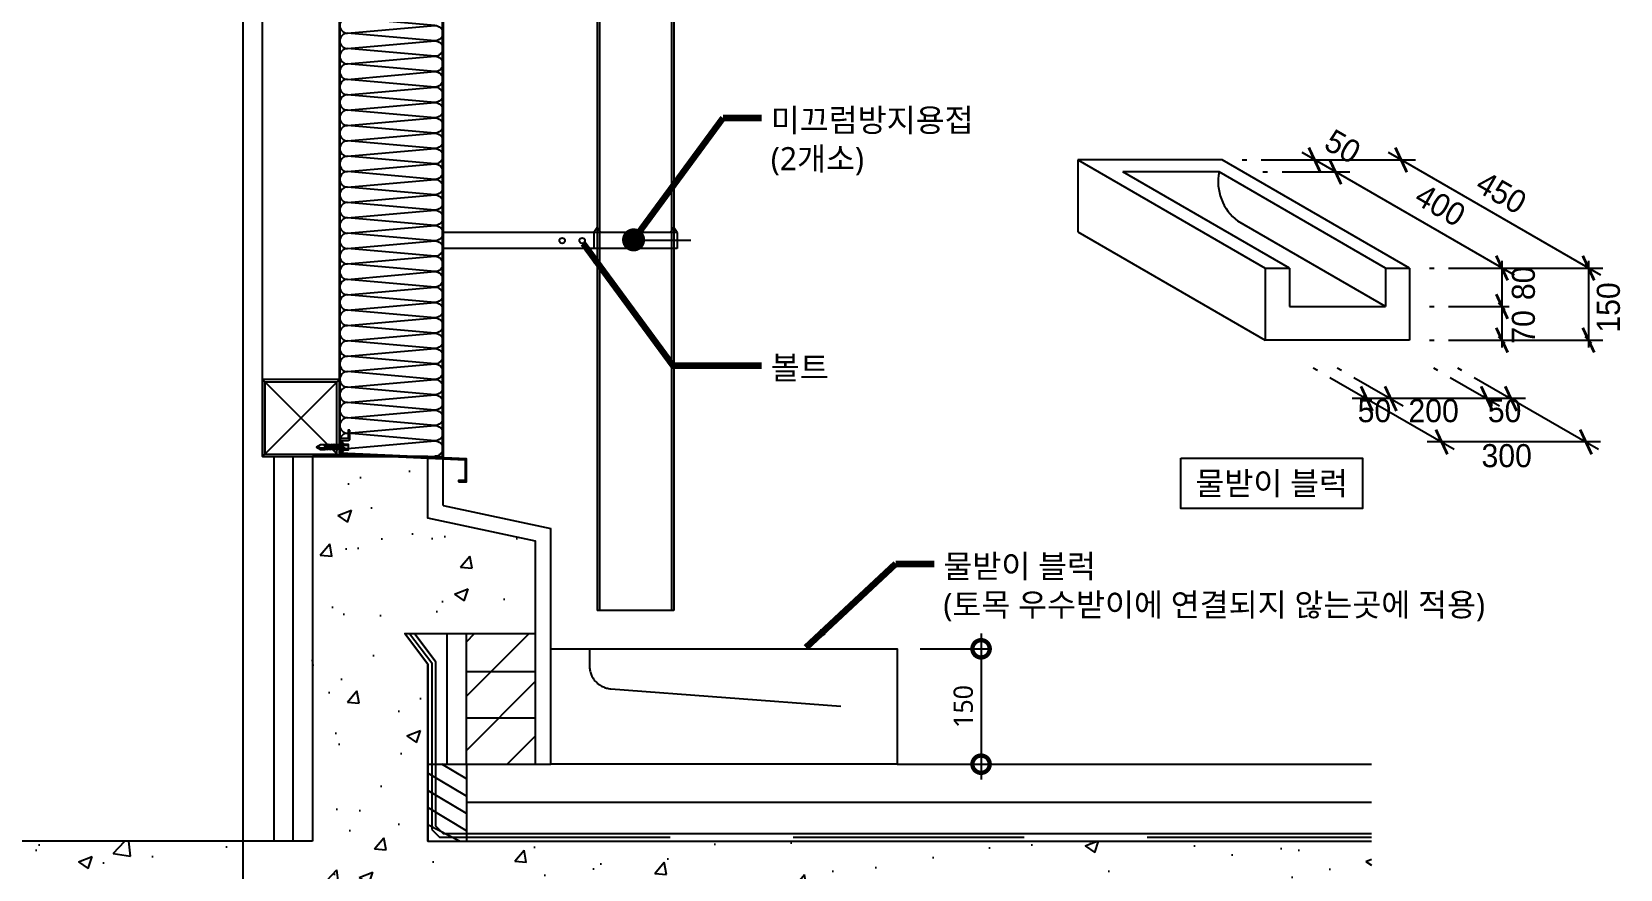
# Model space of a CAD drawing. Header units: millimetres. Extents: x 465 to 41696, y 198 to 5730.
# Drawn here: x 18461 to 20526, y 1531 to 2620 of the extents above; entities that cross this region are included whole.
import ezdxf
from ezdxf.enums import TextEntityAlignment as Align

# ---------------------------------------------------------------- set-up
doc = ezdxf.new("R2010")
doc.units = ezdxf.units.MM
doc.header["$LTSCALE"] = 200
doc.linetypes.add('HID', pattern=[2.3, 1.5, -0.8])
doc.linetypes.add('st-dash', pattern=[2.7, 1.5, -1.2])
doc.layers.get('DEFPOINTS').update_dxf_attribs({"color": 137})
for name, color, linetype in [('0-S-col', 4, 'Continuous'), ('01FIN', 9, 'Continuous'), ('01HAT', 8, 'Continuous'), ('01단열재', 252, 'Continuous'), ('01하지철물', 8, 'Continuous'), ('3', 3, 'Continuous'), ('6', 6, 'Continuous'), ('6lin', 6, 'Continuous'), ('7', 7, 'Continuous'), ('A-CON', 2, 'Continuous'), ('A-DET', 7, 'Continuous'), ('BOLT', 6, 'Continuous'), ('DIM', 7, 'Continuous'), ('FLA', 2, 'Continuous'), ('HAT', 8, 'Continuous'), ('HAT-254', 253, 'Continuous'), ('LEAD', 6, 'Continuous'), ('PANEL', 6, 'Continuous'), ('SEC-5', 6, 'Continuous'), ('SYP_BOLT', 9, 'Continuous'), ('SYP_FLASHING', 5, 'Continuous'), ('TEXT', 3, 'Continuous'), ('X-ER', 15, 'ER-X'), ('XR-sec$0$HAT-INS', 252, 'Continuous')]:
    doc.layers.add(name, color=color, linetype=linetype)
doc.styles.add('arial', font='arial.ttf')
doc.styles.add('HB-tx', font='malgun.ttf', dxfattribs={"width": 0.9})
doc.styles.get("Standard").update_dxf_attribs({"font": 'arial.ttf'})
doc.styles.add('설계2실', font='Dotum.ttf')
doc.styles.add('스타일1', font='malgun.ttf')
doc.linetypes.add('ER-X', pattern='A,10,-0.8,["X",Standard,S=0.6,R=0,X=-0.15,Y=-0.3],-0.8', length=11.6)
doc.linetypes.add('INSUL50', pattern='A,0.00254,-2.54,[134,ltypeshp.shx,S=6.25,R=0,X=-2.54,Y=0],-19.92,[134,ltypeshp.shx,S=6.25,R=180,X=2.54,Y=0],-2.54', length=25.00254)
doc.dimstyles.new('CJA$0', dxfattribs={"dimscale": 300, "dimtxt": 2.7, "dimasz": 1, "dimexe": 2, "dimexo": 3, "dimgap": 1, "dimtad": 1, "dimdec": 0, "dimzin": 1, "dimdsep": 46, "dimtxsty": 'arial', "dimblk": 'DOT', "dimcen": 0.09, "dimdle": 1, "dimclrd": 256, "dimclre": 256, "dimclrt": 3, "dimadec": 0, "dimazin": 0, "dimtfac": 1, "dimtdec": 0, "dimtmove": 2, "dimatfit": 3, "dimldrblk": 'DOT', "dimfxl": 1, "dimtolj": 1, "dimtzin": 1, "dimarcsym": 0})
doc.dimstyles.get("Standard").update_dxf_attribs({"dimtxt": 0.18, "dimasz": 0.18, "dimexe": 0.18, "dimexo": 0.0625, "dimgap": 0.09, "dimtad": 0, "dimtih": 1, "dimtoh": 1, "dimdec": 4, "dimzin": 0, "dimdsep": 46, "dimtxsty": 'Standard', "dimcen": 0.09, "dimadec": 0, "dimazin": 0, "dimtfac": 1, "dimtdec": 4, "dimtofl": 0, "dimtmove": 0, "dimatfit": 3, "dimfxl": 1, "dimtolj": 1, "dimtzin": 0, "dimarcsym": 0})
pattern_1 = [(50, (-8410, 0), (182.1847, -15.9391), [19.05, -209.55]), (355, (-8410, 0), (-35.2434, 191.0568), [15.24, -167.6406]), (100.45144, (-8394.82, -1.33), (146.9412, 175.1178), [16.19, -178.0902]), (46.1842, (-8410, 50.8), (271.079, -42.0423), [28.575, -314.325]), (96.6356, (-8387.4, 47.3), (237.4041, 247.4261), [24.285, -267.1356]), (351.1842, (-8410, 50.8), (237.404, 247.426), [22.86, -251.4597]), (21, (-8384.6, 38.1), (151.6144, -102.2652), [19.05, -209.55]), (326, (-8384.6, 38.1), (61.802, 184.188), [15.24, -167.64]), (71.45144, (-8371.97, 29.58), (213.4164, 81.9228), [16.19, -178.0899]), (37.5, (-8410, 0), (3.0886, 84.55504), [0, -165.608, 0, -170.18, 0, -168.275]), (7.5, (-8410, 0), (66.81966, 100.18057), [0, -97.028, 0, -161.798, 0, -64.135]), (327.5, (-8466.64, 0), (135.5906, -5.72874), [0, -63.5, 0, -198.12, 0, -262.89]), (317.5, (-8492.04, 0), (148.1292, 25.4265), [0, -82.55, 0, -131.572, 0, -186.69])]

# ---------------------------------------------------------------- blocks, each defined once
blk = doc.blocks.new('SA', base_point=(1366.9, 1679.1))
at = {"layer": 'A-DET', "color": 15}
blk.add_line((1363.4, 1675.5), (1370.4, 1682.6), dxfattribs=at)
blk = doc.blocks.new('_ARCHTICK')
at = {"color": 0, "linetype": 'ByBlock', "const_width": 0.15}
blk.add_lwpolyline([(-0.5, -0.5), (0.5, 0.5)], dxfattribs=at)
blk = doc.blocks.new('하지철물')
at = {"layer": '01하지철물', "color": 1}
for p, q in [((-50, -50), (50, 50)), ((-50, 50), (50, -50))]:
    blk.add_line(p, q, dxfattribs=at)
at = {"layer": '01하지철물'}
for points in [[(-50, -50), (-50, 50), (50, 50), (50, -50)], [(-46.8, -46.8), (-46.8, 46.8), (46.8, 46.8), (46.8, -46.8)]]:
    blk.add_lwpolyline(points, close=True, dxfattribs=at)
blk = doc.blocks.new('_DotSmall')
at = {"color": 0, "linetype": 'ByBlock', "const_width": 0.5}
blk.add_lwpolyline([(-0.0625, 0, 1), (0.0625, 0, 1)], format="xyb", close=True, dxfattribs=at)
blk = doc.blocks.new('*D275')
at = {"layer": 'DEFPOINTS', "color": 0, "transparency": 16777216}
for p in [(19585.8, 1817.9), (19587.7, 1667.9), (19694.9, 1667.9, 0)]:
    blk.add_point(p, dxfattribs=at)
at = {"layer": 'DIM', "color": 7, "lineweight": -2, "transparency": 16777216}
for p, q in [((19694.9, 1837.9, 0), (19694.9, 1647.9, 0)), ((19615.8, 1817.9, 0), (19704.9, 1817.9, 0)), ((19617.7, 1667.9, 0), (19704.9, 1667.9, 0))]:
    blk.add_line(p, q, dxfattribs=at)
at = {"layer": 'DIM', "color": 7, "lineweight": -2, "transparency": 16777216, "xscale": 45, "yscale": 45, "zscale": 45}
for p, rotation in [((19694.9, 1817.9, 0), 90), ((19694.9, 1667.9, 0), 270)]:
    blk.add_blockref('_DotSmall', p, dxfattribs=dict(at, rotation=rotation))
at = {"layer": 'DIM', "color": 3, "transparency": 16777216, "insert": (19671.9, 1742.9, 0), "char_height": 25, "attachment_point": 5, "rotation": 90, "style": '스타일1'}
blk.add_mtext('\\A1;150', dxfattribs=at)
blk = doc.blocks.new('_DOT')
at = {"color": 0, "linetype": 'ByBlock'}
blk.add_line((-0.5, 0), (-1, 0), dxfattribs=at)
at = {"color": 0, "linetype": 'ByBlock', "const_width": 0.5}
blk.add_lwpolyline([(-0.25, 0, 1), (0.25, 0, 1)], format="xyb", close=True, dxfattribs=at)
blk = doc.blocks.new('dot')
at = {"color": 0, "linetype": 'ByBlock', "lineweight": -2}
blk.add_line((-0.5, 0), (-1, 0), dxfattribs=at)
at = {"color": 0, "linetype": 'ByBlock', "const_width": 0.5}
blk.add_lwpolyline([(-0.25, 0, 1), (0.25, 0, 1)], format="xyb", close=True, dxfattribs=at)
blk = doc.blocks.new('SDS32')
at = {"layer": 'SYP_BOLT'}
for p, q in [((-5, 2.1), (-8, 1)), ((8, 1), (-8, 1)), ((-8, 1), (-8, 0)), ((8, 0), (-8, 0)), ((-3, 0.3), (-3.5, 0)), ((-3, 0), (-3, -3.7)), ((-2.5, 9.1), (-2.5, 3.1)), ((2.5, 3.1), (2.5, 9.1)), ((3, 0), (3, -5.7)), ((5, 2.1), (8, 1)), ((8, 1), (8, 0)), ((-3, -3.7), (-3.5, -4)), ((3.8, -6.5), (-3.5, -4)), ((-3.5, -4), (-3, -4.7)), ((-3, -5.7), (-3.5, -6)), ((3.8, -8.5), (-3.5, -6)), ((-3.5, -6), (-3, -6.7)), ((-3, -7.7), (-3.5, -8)), ((3.8, -10.5), (-3.5, -8)), ((-3.5, -8), (-3, -8.7)), ((-3, -9.7), (-3.5, -10)), ((-3.5, -10), (-3, -10.7)), ((3.8, -12.5), (-3.5, -10)), ((-3, -11.7), (-3.5, -12)), ((3.8, -14.5), (-3.5, -12)), ((-3.5, -12), (-3, -12.7)), ((-3, -13.7), (-3.5, -14)), ((3.8, -16.5), (-3.5, -14)), ((-3.5, -14), (-3, -14.7)), ((-3, -15.7), (-3.5, -16)), ((3.8, -18.5), (-3.5, -16)), ((-3.5, -16), (-3, -16.7)), ((-3, -17.7), (-3.5, -18)), ((3.8, -20.5), (-3.5, -18)), ((-3.5, -18), (-3, -18.7)), ((3, -5.7), (-3, -3.7)), ((3, -6.7), (-3, -4.7)), ((-3, -4.7), (-3, -5.7)), ((3, -7.7), (-3, -5.7)), ((3, -8.7), (-3, -6.7)), ((-3, -6.7), (-3, -7.7)), ((3, -9.7), (-3, -7.7)), ((-3, -8.7), (-3, -9.7)), ((3, -10.7), (-3, -8.7)), ((3, -11.7), (-3, -9.7)), ((3, -12.7), (-3, -10.7)), ((-3, -10.7), (-3, -11.7)), ((3, -13.7), (-3, -11.7)), ((3, -14.7), (-3, -12.7)), ((-3, -12.7), (-3, -13.7)), ((3, -15.7), (-3, -13.7)), ((3, -16.7), (-3, -14.7)), ((-3, -14.7), (-3, -15.7)), ((3, -17.7), (-3, -15.7)), ((3, -18.7), (-3, -16.7)), ((-3, -16.7), (-3, -17.7)), ((3, -19.7), (-3, -17.7)), ((-3, -18.7), (-3, -21)), ((3, -20.7), (-3, -18.7)), ((3, -5.7), (3.8, -6.5)), ((3.8, -6.5), (3, -6.7)), ((3, -6.7), (3, -7.7)), ((3, -7.7), (3.8, -8.5)), ((3.8, -8.5), (3, -8.7)), ((3, -8.7), (3, -9.7)), ((3, -9.7), (3.8, -10.5)), ((3.8, -10.5), (3, -10.7)), ((3, -10.7), (3, -11.7)), ((3, -11.7), (3.8, -12.5)), ((3.8, -12.5), (3, -12.7)), ((3, -12.7), (3, -13.7)), ((3, -13.7), (3.8, -14.5)), ((3.8, -14.5), (3, -14.7)), ((3, -14.7), (3, -15.7)), ((3, -15.7), (3.8, -16.5)), ((3.8, -16.5), (3, -16.7)), ((3, -16.7), (3, -17.7)), ((3, -17.7), (3.8, -18.5)), ((3.8, -18.5), (3, -18.7)), ((3, -18.7), (3, -19.7)), ((3, -19.7), (3.8, -20.5)), ((3.8, -20.5), (3, -20.7)), ((3, -20.7), (3, -22))]:
    blk.add_line(p, q, dxfattribs=at)
blk.add_lwpolyline([(5, 3.1), (5, 2.1), (-5, 2.1), (-5, 3.1)], close=True, dxfattribs=at)
for points in [[(4, 3.1), (4, 9.1), (-4, 9.1), (-4, 3.1)], [(0, -32), (-1, -23), (-3, -21), (-1, -20), (3, -22)], [(3, -22), (3, -27), (0, -32), (-3, -27), (-3, -21)]]:
    blk.add_lwpolyline(points, dxfattribs=at)
at = {"layer": 'SYP_BOLT', "color": 0}
blk.add_solid([(8, 1), (-8, 1), (8, 0), (-8, 0)], dxfattribs=at)

msp = doc.modelspace()

# ---------------------------------------------------------------- hatches: boundary and pattern name
at = {"layer": '01HAT', "ltscale": 2}
h = msp.add_hatch(dxfattribs=at)
h.set_pattern_fill('ANSI31', color=256, scale=400, style=0)
h.set_pattern_definition([(45, (-772343.595, 172193.626), (-35.355339, 35.355339), [])])
h.paths.add_polyline_path([(19115.8, 1837.9), (19025.8, 1837.9), (19025.8, 1667.9), (19115.8, 1667.9)])
at = {"layer": 'HAT'}
h = msp.add_hatch(dxfattribs=at)
h.set_pattern_fill('AR-CONC', color=253)
h.set_pattern_definition(pattern_1)
h.paths.add_polyline_path([(20202.3, 1567.9), (18975.8, 1567.9), (18975.8, 1797.9), (18945.8, 1837.9), (19115.8, 1837.9), (19115.8, 1957.9), (18975.8, 1987.9), (18975.8, 2067.9), (18860.8, 2067.9), (18825.8, 2067.9), (18825.8, 1567.9), (18735.8, 1567.9), (18735.8, 1417.9), (20202.3, 1417.9)])
h = msp.add_hatch(dxfattribs=at)
h.set_pattern_fill('AR-CONC', color=253)
h.set_pattern_definition(pattern_1)
h.paths.add_polyline_path([(18735.8, 1567.9), (18385.8, 1567.9), (18385.8, 1417.9), (18735.8, 1417.9)])

# ---------------------------------------------------------------- linework, layer by layer
msp.add_lwpolyline([(19954.6, 2065.8), (20190.8, 2065.8), (20190.8, 2000.2), (19954.6, 2000.2)], close=True)
at = {"layer": '0-S-col', "color": 8}
msp.add_line((18760.8, 2067.9), (18760.8, 3217.9), dxfattribs=at)
msp.add_lwpolyline([(18735.8, 508.2), (18735.8, 3217.9), (18385.8, 3217.9), (18385.8, 508.2)], dxfattribs=at)
at = {"layer": '01FIN'}
for p, q in [((18995.8, 2004.1), (18995.8, 2067.9)), ((18995.8, 2004.1), (19135.8, 1974.1)), ((19135.8, 1667.9), (19135.8, 1974.1))]:
    msp.add_line(p, q, dxfattribs=at)
at = {"layer": '01HAT'}
for p, q in [((19115.8, 1787.9), (19025.8, 1787.9)), ((19115.8, 1727.9), (19025.8, 1727.9))]:
    msp.add_line(p, q, dxfattribs=at)
at = {"layer": '01단열재'}
msp.add_line((18775.8, 1567.9), (18775.8, 2067.9), dxfattribs=at)
at = {"layer": '01단열재', "linetype": 'INSUL50', "ltscale": 0.005}
for p, q in [((18800.8, 1567.9), (18800.8, 2067.9)), ((19000.8, 1667.9), (19000.8, 1837.9))]:
    msp.add_line(p, q, dxfattribs=at)
at = {"layer": '01하지철물'}
for p, q in [((18975.8, 1667.9), (19025.8, 1667.9)), ((19025.8, 1626.3), (18975.8, 1656.3)), ((19025.8, 1648.7), (18993.8, 1667.9)), ((19025.8, 1667.9), (19025.8, 1567.9)), ((19025.8, 1603.8), (18975.8, 1633.8)), ((19025.8, 1581.4), (18975.8, 1611.4)), ((19016.8, 1567.9), (18975.8, 1588.9)), ((18975.8, 1567.9), (19025.8, 1567.9))]:
    msp.add_line(p, q, dxfattribs=at)
msp.add_lwpolyline([(18975.8, 1667.9), (19025.8, 1667.9)], dxfattribs=at)
at = {"layer": '3'}
for p, q in [((19025.8, 1667.9), (19135.8, 1667.9)), ((19585.8, 1667.9), (20202.3, 1667.9))]:
    msp.add_line(p, q, dxfattribs=at)
at = {"layer": '6', "linetype": 'HID'}
msp.add_line((18985.8, 1801.3), (18958.3, 1837.9), dxfattribs=at)
msp.add_lwpolyline([(18952.1, 1837.9), (18980.8, 1799.6), (18980.8, 1582.9), (18990.8, 1572.9), (20202.3, 1572.9)], dxfattribs=at)
at = {"layer": '6lin'}
for p, q in [((19292.6, 3487), (19292.6, 1867.9)), ((19295.6, 3487), (19295.6, 1867.9)), ((19195.8, 3273.9), (19195.8, 1867.9)), ((19198.8, 3276.9), (19198.8, 1867.9)), ((19820.8, 2453.5), (19820.8, 2359.8)), ((19820.8, 2453.5), (20064.4, 2312.9)), ((20008.3, 2453.5), (19820.8, 2453.5)), ((20095.7, 2312.9), (19879.2, 2437.9)), ((20004.2, 2437.9), (19879.2, 2437.9)), ((20220.7, 2312.9), (20004.2, 2437.9)), ((20251.9, 2312.9), (20008.3, 2453.5)), ((19820.8, 2359.8), (20064.4, 2219.2)), ((20220.7, 2262.9), (20028.7, 2373.8)), ((20064.4, 2312.9), (20064.4, 2219.2)), ((20064.4, 2312.9), (20095.7, 2312.9)), ((20095.7, 2312.9), (20095.7, 2262.9)), ((20220.7, 2312.9), (20251.9, 2312.9)), ((20220.7, 2312.9), (20220.7, 2262.9)), ((20251.9, 2312.9), (20251.9, 2219.2)), ((20095.7, 2262.9), (20220.7, 2262.9)), ((20251.9, 2219.2), (20064.4, 2219.2)), ((19295.6, 1867.9), (19195.8, 1867.9))]:
    msp.add_line(p, q, dxfattribs=at)
msp.add_lwpolyline([(19585.8, 1667.9), (19135.8, 1667.9), (19135.8, 1817.9), (19585.8, 1817.9)], close=True, dxfattribs=at)
at = {"layer": '6lin', "linetype": 'st-dash'}
msp.add_lwpolyline([(19185.8, 1817.9), (19185.8, 1795.8, 0.392454), (19213.6, 1765.9), (19585.8, 1737.9)], format="xyb", dxfattribs=at)
at = {"layer": '6lin'}
msp.add_arc((20067.8, 2425.5), 64.8, 168.9253, 232.8895, dxfattribs=at)
at = {"layer": '7'}
for p, q in [((19025.8, 1667.9), (19025.8, 1837.9)), ((19115.8, 1667.9), (19115.8, 1837.9))]:
    msp.add_line(p, q, dxfattribs=at)
at = {"layer": 'A-CON'}
for points in [[(18975.8, 1567.9), (18975.8, 1797.9), (18945.8, 1837.9), (19115.8, 1837.9), (19115.8, 1957.9), (18975.8, 1987.9), (18975.8, 2067.9), (18825.8, 2067.9), (18825.8, 1567.9)], [(18825.8, 1567.9), (18385.8, 1567.9), (18385.8, 1417.9)], [(18975.8, 1567.9), (20202.3, 1567.9)]]:
    msp.add_lwpolyline(points, dxfattribs=at)
at = {"layer": 'A-DET', "color": 4}
for p, q in [((19191.5, 2359), (18995.8, 2359)), ((19191.7, 2338.1), (18995.8, 2338.1))]:
    msp.add_line(p, q, dxfattribs=at)
at = {"layer": 'A-DET', "color": 10}
for p, q in [((19195.9, 2365.8), (19191.5, 2359)), ((19200, 2359), (19195.9, 2365.8))]:
    msp.add_line(p, q, dxfattribs=at)
at = {"layer": 'A-DET', "color": 1}
for p, q in [((19299.8, 2359), (19191.5, 2359)), ((19191.7, 2359), (19191.7, 2338.1)), ((19295.6, 2365.8), (19291.3, 2359)), ((19299.8, 2359), (19295.6, 2365.8)), ((19299.8, 2359), (19299.8, 2338.1)), ((19299.8, 2338.1), (19191.7, 2338.1)), ((19242.9, 2348.6), (19237.1, 2348.6)), ((19317.7, 2348.6), (19251.7, 2348.6))]:
    msp.add_line(p, q, dxfattribs=at)
at = {"layer": 'A-DET', "color": 4}
for centre in [(19150.4, 2348.6), (19176.4, 2348.6)]:
    msp.add_circle(centre, 3.6, dxfattribs=at)
at = {"layer": 'DIM'}
for p, q in [((20388.2, 2303.5), (20112.2, 2462.9)), ((20500.7, 2303.5), (20224.7, 2462.9)), ((20034.1, 2453.5), (20040.4, 2453.5)), ((20059.1, 2453.5), (20259.6, 2453.5)), ((20061.2, 2437.9), (20067.4, 2437.9)), ((20086.2, 2437.9), (20174.2, 2437.9)), ((20277.7, 2312.9), (20283.9, 2312.9)), ((20302.7, 2312.9), (20503.2, 2312.9)), ((20372, 2322.3), (20372, 2209.8)), ((20484.5, 2322.3), (20484.5, 2209.8)), ((20277.7, 2262.9), (20283.9, 2262.9)), ((20302.7, 2262.9), (20381.3, 2262.9)), ((20277.7, 2219.2), (20283.9, 2219.2)), ((20302.7, 2219.2), (20503.2, 2219.2)), ((20126.7, 2183.2), (20132.1, 2180.1)), ((20148.4, 2170.7), (20309.9, 2077.5)), ((20158, 2183.2), (20163.4, 2180.1)), ((20179.6, 2170.7), (20243.7, 2133.7)), ((20283, 2183.2), (20288.4, 2180.1)), ((20304.6, 2170.7), (20368.7, 2133.7)), ((20314.2, 2183.2), (20319.6, 2180.1)), ((20335.9, 2170.7), (20497.4, 2077.5)), ((20231, 2138), (20223.9, 2148.2)), ((20402.4, 2143.1), (20177.4, 2143.1)), ((20499.9, 2086.8), (20274.9, 2086.8))]:
    msp.add_line(p, q, dxfattribs=at)
at = {"layer": 'FLA', "color": 6}
msp.add_lwpolyline([(19015.8, 2034.9), (19025.8, 2034.9), (19025.8, 2064.9), (18862.4, 2072.4), (18862.4, 2092.9), (18860.8, 2092.9), (18860.8, 2071), (19024.2, 2063.5), (19024.2, 2036.5), (19015.8, 2036.5)], close=True, dxfattribs=at)
at = {"layer": 'HAT-254'}
for points in [[(18945.8, 1837.9), (18975.8, 1797.9), (18975.8, 1567.9), (20202.3, 1567.9)], [(18958.3, 1837.9), (18985.8, 1801.3), (18985.8, 1587.9), (18995.8, 1577.9), (20202.3, 1577.9)]]:
    msp.add_lwpolyline(points, dxfattribs=at)
at = {"layer": 'PANEL', "ltscale": 3}
msp.add_line((18860.8, 2067.9), (18995.8, 2067.9), dxfattribs=at)
for points in [[(18860.8, 2067.9), (18860.8, 3281.7)], [(18861.3, 3281.7), (18861.3, 2067.9)], [(18995, 2067.9), (18995, 3278.8)], [(18995.8, 3278.8), (18995.8, 2067.9)]]:
    msp.add_lwpolyline(points, dxfattribs=at)
at = {"layer": 'SEC-5'}
msp.add_line((19025.8, 1567.9), (20202.3, 1567.9), dxfattribs=at)
at = {"layer": 'SYP_FLASHING', "color": 251}
msp.add_lwpolyline([(18874.4, 2102.1), (18872.1, 2102.1), (18872.1, 2091.1), (18862.8, 2091.1, 0.414214), (18860.8, 2089.1), (18860.8, 2071.1), (18863.1, 2071.1), (18863.1, 2088.8), (18872.4, 2088.8, 0.414214), (18874.4, 2090.8)], format="xyb", close=True, dxfattribs=at)
at = {"layer": 'X-ER', "color": 15, "ltscale": 0.2}
msp.add_lwpolyline([(20202.3, 1617.9), (19025.8, 1617.9)], dxfattribs=at)
at = {"layer": 'XR-sec$0$HAT-INS'}
for points in [[(18985, 2628.2), (18871.3, 2638.2, 1), (18871.3, 2618.2), (18985, 2628.2), (18985, 2628.2, -1), (18985, 2608.2, -1)], [(18985, 2608.2), (18871.3, 2618.2, 1), (18871.3, 2598.2), (18985, 2608.2), (18985, 2608.2, -1), (18985, 2588.2, -1)], [(18985, 2588.2), (18871.3, 2598.2, 1), (18871.3, 2578.2), (18985, 2588.2), (18985, 2588.2, -1), (18985, 2568.2, -1)], [(18985, 2568.2), (18871.3, 2578.2, 1), (18871.3, 2558.2), (18985, 2568.2), (18985, 2568.2, -1), (18985, 2548.2, -1)], [(18985, 2548.2), (18871.3, 2558.2, 1), (18871.3, 2538.2), (18985, 2548.2), (18985, 2548.2, -1), (18985, 2528.2, -1)], [(18985, 2528.2), (18871.3, 2538.2, 1), (18871.3, 2518.2), (18985, 2528.2), (18985, 2528.2, -1), (18985, 2508.2, -1)], [(18985, 2508.2), (18871.3, 2518.2, 1), (18871.3, 2498.2), (18985, 2508.2), (18985, 2508.2, -1), (18985, 2488.2, -1)], [(18985, 2488.2), (18871.3, 2498.2, 1), (18871.3, 2478.2), (18985, 2488.2), (18985, 2488.2, -1), (18985, 2468.2, -1)], [(18985, 2468.2), (18871.3, 2478.2, 1), (18871.3, 2458.2), (18985, 2468.2), (18985, 2468.2, -1), (18985, 2448.2, -1)], [(18985, 2448.2), (18871.3, 2458.2, 1), (18871.3, 2438.2), (18985, 2448.2), (18985, 2448.2, -1), (18985, 2428.2, -1)], [(18985, 2428.2), (18871.3, 2438.2, 1), (18871.3, 2418.2), (18985, 2428.2), (18985, 2428.2, -1), (18985, 2408.2, -1)], [(18985, 2408.2), (18871.3, 2418.2, 1), (18871.3, 2398.2), (18985, 2408.2), (18985, 2408.2, -1), (18985, 2388.2, -1)], [(18985, 2388.2), (18871.3, 2398.2, 1), (18871.3, 2378.2), (18985, 2388.2), (18985, 2388.2, -1), (18985, 2368.2, -1)], [(18985, 2368.2), (18871.3, 2378.2, 1), (18871.3, 2358.2), (18985, 2368.2), (18985, 2368.2, -1), (18985, 2348.2, -1)], [(18985, 2348.2), (18871.3, 2358.2, 1), (18871.3, 2338.2), (18985, 2348.2), (18985, 2348.2, -1), (18985, 2328.2, -1)], [(18985, 2328.2), (18871.3, 2338.2, 1), (18871.3, 2318.2), (18985, 2328.2), (18985, 2328.2, -1), (18985, 2308.2, -1)], [(18985, 2308.2), (18871.3, 2318.2, 1), (18871.3, 2298.2), (18985, 2308.2), (18985, 2308.2, -1), (18985, 2288.2, -1)], [(18985, 2288.2), (18871.3, 2298.2, 1), (18871.3, 2278.2), (18985, 2288.2), (18985, 2288.2, -1), (18985, 2268.2, -1)], [(18985, 2268.2), (18871.3, 2278.2, 1), (18871.3, 2258.2), (18985, 2268.2), (18985, 2268.2, -1), (18985, 2248.2, -1)], [(18985, 2248.2), (18871.3, 2258.2, 1), (18871.3, 2238.2), (18985, 2248.2), (18985, 2248.2, -1), (18985, 2228.2, -1)], [(18985, 2228.2), (18871.3, 2238.2, 1), (18871.3, 2218.2), (18985, 2228.2), (18985, 2228.2, -1), (18985, 2208.2, -1)], [(18985, 2208.2), (18871.3, 2218.2, 1), (18871.3, 2198.2), (18985, 2208.2), (18985, 2208.2, -1), (18985, 2188.2, -1)], [(18985, 2188.2), (18871.3, 2198.2, 1), (18871.3, 2178.2), (18985, 2188.2), (18985, 2188.2, -1), (18985, 2168.2, -1)], [(18985, 2168.2), (18871.3, 2178.2, 1), (18871.3, 2158.2), (18985, 2168.2), (18985, 2168.2, -1), (18985, 2148.2, -1)], [(18985, 2148.2), (18871.3, 2158.2, 1), (18871.3, 2138.2), (18985, 2148.2), (18985, 2148.2, -1), (18985, 2128.2, -1)], [(18985, 2128.2), (18871.3, 2138.2, 1), (18871.3, 2118.2), (18985, 2128.2), (18985, 2128.2, -1), (18985, 2108.2, -1)], [(18985, 2108.2), (18871.3, 2118.2, 1), (18871.3, 2098.2), (18985, 2108.2), (18985, 2108.2, -1), (18985, 2088.2, -1)], [(18985, 2088.2), (18871.3, 2098.2, 1), (18871.3, 2078.2), (18985, 2088.2), (18985, 2088.2, -1), (18985, 2068.2, -1)]]:
    msp.add_lwpolyline(points, format="xyb", dxfattribs=at)

# ---------------------------------------------------------------- block references
at = {"layer": '7', "xscale": -1, "rotation": 180}
msp.add_blockref('하지철물', (18810.8, 2117.9), dxfattribs=at)
at = {"layer": 'BOLT', "color": 0, "xscale": -1, "rotation": 270}
msp.add_blockref('SDS32', (18863.1, 2080.1), dxfattribs=at)
at = {"layer": 'DIM'}
for name, p, xscale, yscale, zscale, rotation in [('_ARCHTICK', (20128.4, 2453.5), -25, 25, 25, 160.0000000123467), ('SA', (20128.4, 2453.5), -1.25, 1.25, 1.25, 340.0000000086708), ('_ARCHTICK', (20240.9, 2453.5), -25, 25, 25, 160.0000000123467), ('SA', (20240.9, 2453.5), -1.25, 1.25, 1.25, 340.0000000086708), ('_ARCHTICK', (20155.5, 2437.9), -25, 25, 25, 160.0000000123467), ('SA', (20155.5, 2437.9), -1.25, 1.25, 1.25, 340.0000000086708), ('_ARCHTICK', (20372, 2312.9), -25, 25, 25, 160.0000000123467), ('SA', (20372, 2312.9), -1.25, 1.25, 1.25, 349.9999999912528), ('_ARCHTICK', (20484.5, 2312.9), -25, 25, 25, 160.0000000123467), ('SA', (20484.5, 2312.9), -1.25, 1.25, 1.25, 349.9999999912528), ('_ARCHTICK', (20372, 2262.9), -25, 25, 25, 160.0000000123467), ('_ARCHTICK', (20372, 2219.2), -25, 25, 25, 160.0000000123467), ('_ARCHTICK', (20484.5, 2219.2), -25, 25, 25, 160.0000000123467), ('_ARCHTICK', (20196.2, 2143.1), -25, 25, 25, 160.0000000123467), ('SA', (20196.2, 2143.1), -1.25, 1.25, 1.25, 349.9999999912528), ('_ARCHTICK', (20227.4, 2143.1), -25, 25, 25, 160.0000000123467), ('_ARCHTICK', (20352.4, 2143.1), -25, 25, 25, 160.0000000123467), ('SA', (20352.4, 2143.1), -1.25, 1.25, 1.25, 349.9999999912528), ('_ARCHTICK', (20383.7, 2143.1), -25, 25, 25, 160.0000000123467), ('SA', (20383.7, 2143.1), -1.25, 1.25, 1.25, 349.9999999912528), ('_ARCHTICK', (20293.6, 2086.8), -25, 25, 25, 160.0000000123467), ('SA', (20293.6, 2086.8), -1.25, 1.25, 1.25, 349.9999999912528), ('_ARCHTICK', (20481.1, 2086.8), -25, 25, 25, 160.0000000123467), ('SA', (20481.1, 2086.8), -1.25, 1.25, 1.25, 349.9999999912528)]:
    msp.add_blockref(name, p, dxfattribs=dict(at, xscale=xscale, yscale=yscale, zscale=zscale, rotation=rotation))
at = {"layer": 'DIM', "xscale": -1.25, "yscale": 1.25, "zscale": 1.25}
for p in [(20372, 2262.9), (20372, 2219.2), (20484.5, 2219.2)]:
    msp.add_blockref('SA', p, dxfattribs=at)

# ---------------------------------------------------------------- texts
at = {"layer": 'DIM', "color": 3, "style": '설계2실'}
for s, rotation, p in [('50', 330, (20138.7, 2469)), ('400', 330, (20256.1, 2398.1)), ('450', 330, (20335.5, 2414.4)), ('80', 90, (20414.8, 2271.2)), ('150', 90, (20525.3, 2228.9)), ('70', 90, (20414.8, 2214.5))]:
    msp.add_text(s, height=30, rotation=rotation, dxfattribs=at).set_placement(p)
for s, p in [('50', (20184.4, 2112.5)), ('200', (20250.4, 2112.5)), ('50', (20353.6, 2112.5)), ('300', (20345.4, 2054))]:
    msp.add_text(s, height=30, dxfattribs=at).set_placement(p)
at = {"layer": 'TEXT', "color": 3, "style": '스타일1'}
for s, p in [('미끄럼방지용접', (19421.6, 2490.1)), ('(2개소)', (19421.6, 2440.1)), ('볼트', (19421.6, 2168.2)), ('물받이 블럭', (19645.9, 1910.3)), ('(토목 우수받이에 연결되지 않는곳에 적용)', (19645.9, 1860.3))]:
    msp.add_text(s, height=30, dxfattribs=at).set_placement(p)
at = {"layer": 'TEXT', "style": '스타일1'}
msp.add_text('물받이 블럭', height=30, dxfattribs=at).set_placement((20072.7, 2033), align=Align.MIDDLE_CENTER)

# ---------------------------------------------------------------- dimensions: what is measured, and where the dimension line sits
at = {"layer": 'DIM'}
dim = msp.add_linear_dim(base=(19694.9, 1667.9, 0), p1=(19585.8, 1817.9), p2=(19587.7, 1667.9), angle=90, dimstyle='CJA$0', override={"dimscale": 10, "dimtxt": 2.5, "dimasz": 4.5, "dimexe": 1, "dimzin": 8, "dimlunit": 6, "dimtxsty": '스타일1', "dimblk1": 'DotSmall', "dimblk2": 'DotSmall', "dimsah": 1, "dimcen": 1, "dimdle": 2, "dimclrd": 7, "dimclre": 7, "dimtix": 1, "dimfxl": 2, "dimtzin": 0}, dxfattribs=at)
dim.commit()
dim.dimension.update_dxf_attribs({"geometry": '*D275', "text_midpoint": (19671.9, 1742.9, 0)})

# ---------------------------------------------------------------- leaders
at = {"layer": 'LEAD', "color": 6}
for points, override in [([(19243.2, 2349.5), (19359.6, 2508.1), (19409.6, 2508.1)], {"dimscale": 10, "dimasz": 3, "dimexe": 1, "dimexo": 3, "dimgap": 1.3, "dimdsep": 44, "dimtxsty": 'HB-tx', "dimcen": 2.5, "dimclrd": 256, "dimclre": 256, "dimldrblk": 'DOT', "dimtolj": 0, "dimtzin": 8, "dimlwd": 65535, "dimlwe": 65535}), ([(19177.6, 2344.9), (19294, 2186.2), (19409.3, 2186.2)], {"dimscale": 10, "dimasz": 3, "dimexe": 1, "dimexo": 3, "dimgap": 1.3, "dimdsep": 44, "dimtxsty": 'HB-tx', "dimcen": 2.5, "dimclrd": 256, "dimclre": 256, "dimtolj": 0, "dimtzin": 8, "dimlwd": 65535, "dimlwe": 65535}), ([(19467.6, 1819.6), (19584, 1928.3), (19634, 1928.3)], {"dimscale": 10, "dimasz": 3, "dimexe": 1, "dimexo": 3, "dimgap": 1.3, "dimdsep": 44, "dimtxsty": 'HB-tx', "dimcen": 2.5, "dimclrd": 256, "dimclre": 256, "dimtolj": 0, "dimtzin": 8, "dimlwd": 65535, "dimlwe": 65535})]:
    msp.add_leader(points, dimstyle='Standard', override=override, dxfattribs=at)

doc.saveas('drawing.dxf')
